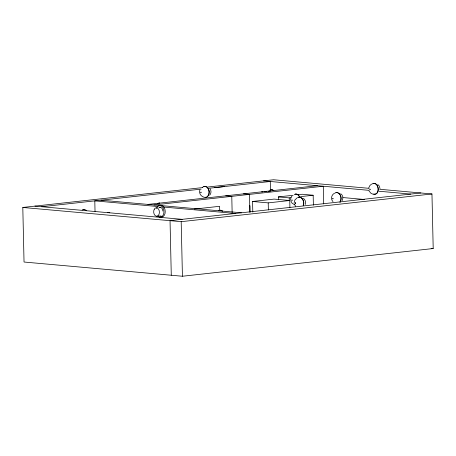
<?xml version="1.0" encoding="UTF-8"?>
<svg xmlns="http://www.w3.org/2000/svg" width="456" height="456" viewBox="0 0 456 456"><rect width="100%" height="100%" fill="white"/><g stroke="black" fill="none" stroke-linecap="round" stroke-linejoin="round"><path stroke-width="0.68" d="M294.143 202.726L294.884 200.007L297.164 197.836M342.935 197.898L342.188 200.617M199.87 189.958C198.542 193.293 201.284 196.958 204.698 197.351M290.922 197.716L290.603 199.802M303.177 205.736C304.505 202.504 302.887 196.701 298.657 197.214M303.348 205.673C305.058 202.219 302.214 195.157 297.739 197.687M305.258 204.47C306.079 202.293 305.298 199.654 303.365 198.331M368.693 187.952L369.958 185.432L371.646 184.07M209.538 191.053L209.549 191.526M339.948 202.19C341.994 199.061 340.997 193.435 337.007 192.478M340.113 202.128C342.45 198.896 340.769 191.799 336.015 192.575M209.652 195.231C211.265 193.521 211.396 190.779 210.119 188.847M291.344 196.929L291.931 196.126M202.367 187.661L203.148 186.852M207.224 196.804C210.347 193.988 209.367 187.342 205.057 186.282M334.516 193.196C331.415 194.666 330.418 199.204 332.965 201.637M157.559 203.661L159.64 203.028M203.319 186.789L204.237 186.322M218.458 210.763L220.533 210.13L222.477 211.042M269.81 190.232L271.89 189.599L273.834 190.511M294.365 194.547C296.44 193.002 298.976 194.98 299.677 197.049M335.097 193.048L336.18 192.512M372.221 183.922L373.31 183.386M379.757 189.286L431.963 193.971L433.2 248.537L182.428 276.245L24.037 262.029L22.8 207.463L202.629 187.593M207.583 187.045L273.571 179.755L369.138 188.334M41.735 206.728L201.176 189.115M208.945 188.26L270.283 181.482L270.476 189.987M147.938 204.408L317.279 185.7M262.912 191.896L261.584 191.851M264.241 191.754L266.885 191.457M268.208 191.315L270.853 191.018M153.951 204.949L323.293 186.236L323.697 203.957M278.422 199.739L278.359 196.906L293.145 195.276M298.076 194.729L302.305 194.262L313.164 195.236L313.392 205.154M252.801 212.051L252.561 201.472L274.102 199.095L289.754 200.497L289.913 207.548M278.359 196.906L289.224 197.881L291.333 197.647M300.487 196.639L313.164 195.236M194.364 209.093L219.57 206.306L219.661 210.541M252.561 201.472L268.214 202.88L289.754 200.497M249.871 212.034L249.837 205.696L249.985 212.268M420.814 192.968L170.042 220.675L171.279 275.242M22.8 207.463L181.192 221.673L431.963 193.971M204.066 186.384C209.988 185.364 211.345 196.986 205.308 197.374M205.479 197.311L206.471 197.214M158.477 203.188L159.475 203.091M373.139 183.449C379.512 182.172 380.275 195.744 373.549 194.102M295.112 194.136C297.13 193.629 298.817 195.39 299.507 197.112M219.37 210.29L221.365 210.472L222.311 211.111M156.898 216.23L161.11 215.945M263.482 180.872L369.126 190.351M378.999 191.235L410.725 194.085M342.507 197.516L364.412 199.483M243.447 193.857L249.46 194.393M225.76 195.806L231.779 196.348L232.144 212.559M100.941 200.19L241.384 212.792M157.924 206.534L94.797 200.868L95.036 211.498M163.601 207.041L235.245 213.471M34.935 206.118L182.178 219.33M431.108 248.349L433.2 248.537M374.131 183.352C379.552 184.178 379.569 195.618 373.384 194.165M271.719 189.662L273.663 190.574M372.786 194.142L370.842 193.167L369.035 190.956M294.758 204.835L292.062 203.199L290.711 200.668M377.847 184.566L379.192 185.911L380.059 188.613M340.717 193.692L342.063 195.037L342.821 196.878M295.608 206.277L294.257 203.746M289.224 197.881L289.286 200.714M268.214 202.88L268.373 209.931M249.483 194.393L249.74 205.707M224.512 186.538L214.588 187.633M181.192 221.673L182.428 276.245M82.2 209.937A5.797 4.446 -87.5 0 1 86.594 210.706M83.129 209.492A5.797 4.446 -87.5 0 1 84.246 209.891M107.753 212.752A5.797 3.904 86.1 0 1 109.782 212.787M156.573 208.432A5.797 3.904 86.1 0 1 161.851 206.403A5.797 3.904 86.1 0 1 163.516 214.331A5.797 3.904 86.1 0 1 158.232 216.361M158.962 207.366A4.247 2.867 86.1 0 1 162.895 211.077M160.147 205.684A5.797 3.904 86.1 0 1 165.237 211.356A5.797 3.904 86.1 0 1 160.472 216.868M159.589 207.776A4.247 2.867 86.1 0 1 160.238 207.28M200.971 192.677C200.218 192.118 201.558 191.645 200.971 192.677M292.017 200.435C291.259 199.831 292.615 199.443 292.017 200.435M295.562 203.513L295.539 202.663L295.562 203.513M332.92 198.873C332.15 198.292 333.507 197.853 332.92 198.873M370.044 189.742C369.286 189.137 370.637 188.755 370.044 189.742M154.276 209.213A4.247 2.867 86.1 0 0 156.151 216.161A4.247 2.867 86.1 0 0 159.201 210.609A4.247 2.867 86.1 0 0 154.276 209.213"/></g></svg>
